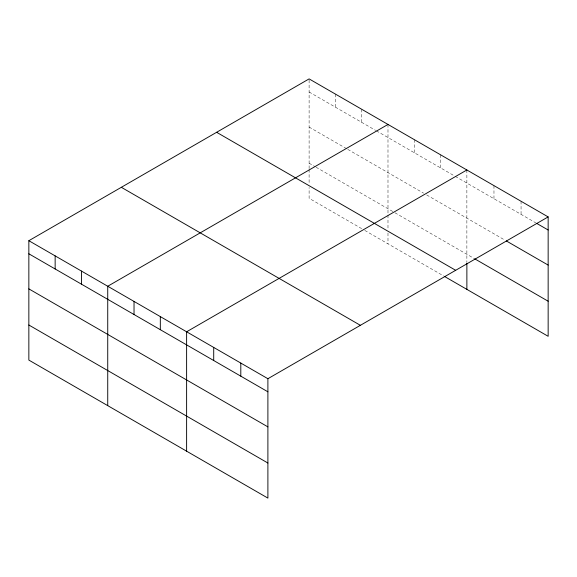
<?xml version="1.0" encoding="UTF-8"?>
<svg xmlns="http://www.w3.org/2000/svg" width="577" height="577" viewBox="0 0 577 577"><rect width="100%" height="100%" fill="white"/><g stroke="black" fill="none" stroke-linecap="round" stroke-linejoin="round"><path stroke-width="0.43" stroke-dasharray="2.88 2.16" d="M309.106 168.607L309.106 78.898M309.106 91.988L375.62 130.388M376.392 130.835L454.503 175.935M455.275 176.382L535.766 222.852M309.106 127.07L347.001 148.945M347.772 149.393L423.568 193.151M426.663 194.939L504.803 240.054M309.106 163.204L315.294 166.782M316.066 167.229L394.178 212.322M394.949 212.769L473.84 258.316M361.692 228.651L309.106 198.286L309.106 187.489M364.787 230.432L443.677 275.979M521.06 201.272L521.06 214.363M493.97 185.628L493.97 198.719M466.872 169.984L466.872 262.391M440.583 154.802L440.583 167.893M414.286 139.627L414.286 152.717M387.989 124.444L387.989 214.146M387.989 215.048L387.989 229.437M387.989 233.036L387.989 243.826M361.692 109.262L361.692 122.353M335.403 94.08L335.403 107.171M309.106 169.501L309.106 183.897"/><path stroke-width="0.87" d="M548.15 216.909L309.106 78.898L28.85 240.703L28.85 360.091L267.894 498.102L267.894 378.714L548.15 216.909L548.15 336.297L444.449 276.426M387.989 124.444L107.733 286.25L107.733 405.631M466.872 169.984L186.616 331.789L186.616 451.178M536.538 223.299L548.15 229.999M506.354 240.948L548.15 265.081M474.619 258.763L548.15 301.216M216.62 132.292L455.664 270.303M121.336 187.309L360.38 325.32M28.85 240.703L267.894 378.714M28.85 253.793L267.894 391.805M28.85 288.875L267.894 426.879M28.85 325.01L267.894 463.021M466.872 263.292L466.872 289.373M240.804 363.07L240.804 376.161M213.714 347.433L213.714 360.524M160.327 316.607L160.327 329.698M134.03 301.432L134.03 314.523M81.436 271.067L81.436 284.158M55.147 255.885L55.147 268.976"/></g></svg>
